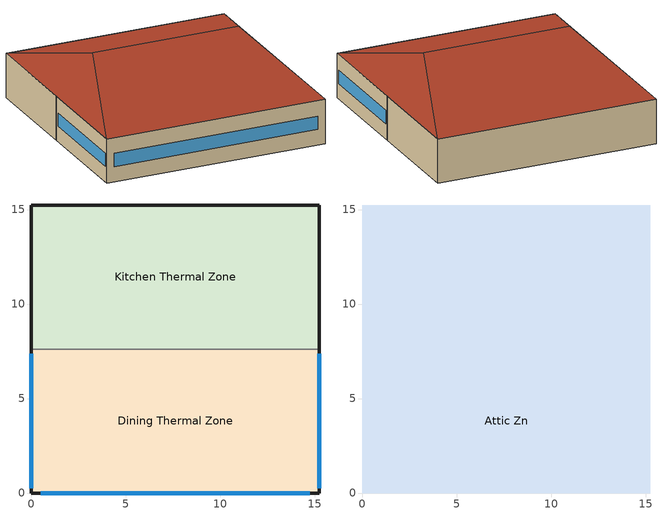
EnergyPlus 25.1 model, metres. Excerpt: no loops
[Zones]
Dining Thermal Zone
 floor ground (Dining_Floor SlabOnOrBelowGradeF073): 15.24,7.62 15.24,0 0,0 0,7.62 z0
 wall outside (MetalFrameWallU055): 0,7.62 0,0 15.24,0 15.24,7.62 z0:3.05
 wall to Kitchen Thermal Zone (MetalFrameWallInterior): 15.24,7.62 0,7.62 z0:3.05
 window (Base_AllCZ_FixedWindowU34): 15.24,0.25 15.24,7.37 / 0.51,0 14.74,0 / 0,7.37 0,0.25 z1.07:1.98
Kitchen Thermal Zone
 floor ground (Kitchen_Floor SlabOnOrBelowGradeF073): 15.24,15.24 15.24,7.62 0,7.62 0,15.24 z0
 wall outside (MetalFrameWallU055): 15.24,7.62 15.24,15.24 0,15.24 0,7.62 z0:3.05
Attic Zn
 floor to Dining Thermal Zone (TypicalPlenumFloorInterior): 15.24,7.62 15.24,0 0,0 0,7.62 z3.05
 floor to Kitchen Thermal Zone (TypicalPlenumFloorInterior): 15.24,15.24 15.24,7.62 0,7.62 0,15.24 z3.05
 roof outside (SteepNonresWoodFramingAndOtherRoofU028HiRefl): 12.7,7.62,5.59 15.24,0,3.05 15.24,15.24,3.05; 12.7,7.62,5.59 15.24,15.24,3.05 0,15.24,3.05 2.54,7.62,5.59; 2.54,7.62,5.59 0,0,3.05 15.24,0,3.05 12.7,7.62,5.59; 2.54,7.62,5.59 0,15.24,3.05 0,0,3.05
[Building]
QS Restaurant: North Axis {deg}=0; Terrain=Suburbs; Solar Distribution=FullExterior; Maximum Number of Warmup Days=50
[Site:Location]
LOS ANGELES USC: Latitude {deg}=0; Longitude {deg}=0; Time Zone {hr}=-8; Elevation {m}=54.5592
[Site:WaterMainsTemperature]
Calculation Method=Schedule; Temperature Schedule=WaterMainCZ09
[SizingPeriod:DesignDay] Day of Month=21; Dry-Bulb Temperature Range Modifier Type=DefaultMultipliers; Humidity Condition Type=Wetbulb; Barometric Pressure {Pa}=100663; Wind Speed {m/s}=0.6; Rain Indicator=No; Snow Indicator=No; Daylight Saving Time Indicator=No; Begin Environment Reset Mode=FullResetAtBeginEnvironment
Name | Month | Day Type | Maximum Dry-Bulb Temperature {C} | Daily Dry-Bulb Temperature Range {deltaC} | Wetbulb or DewPoint at Maximum Dry-Bulb {C} | Wind Direction {deg} | Solar Model Indicator | ASHRAE Clear Sky Optical Depth for Beam Irradiance (taub) | ASHRAE Clear Sky Optical Depth for Diffuse Irradiance (taud) | Sky Clearness
LOS ANGELES USC  August .4% Condns DB=>MCWB | 8 | SummerDesignDay | 33.7 | 9.6 | 21.2 | 260 | ASHRAETau | 0.383 | 2.433
LOS ANGELES USC  July .4% Condns DB=>MCWB | 7 | SummerDesignDay | 33.8 | 9.2 | 22.1 | 260 | ASHRAETau | 0.402 | 2.401
LOS ANGELES USC  June .4% Condns DB=>MCWB | 6 | SummerDesignDay | 32.3 | 8.2 | 20.7 | 260 | ASHRAETau | 0.405 | 2.324
LOS ANGELES USC  November .4% Condns DB=>MCWB | 11 | SummerDesignDay | 31.9 | 10.4 | 15.4 | 260 | ASHRAETau | 0.325 | 2.558
LOS ANGELES USC  October .4% Condns DB=>MCWB | 10 | SummerDesignDay | 35.2 | 9.9 | 16.8 | 260 | ASHRAETau | 0.38 | 2.397
LOS ANGELES USC  September .4% Condns DB=>MCWB | 9 | SummerDesignDay | 36.3 | 9.8 | 20.1 | 260 | ASHRAETau | 0.369 | 2.465
LOS ANGELES USC Ann Htg 99.6% Condns DB | 12 | WinterDesignDay | 6.2 | 0 | 6.2 | 20 | ASHRAEClearSky |  |  | 0
[Material]
Name | Roughness | Thickness {m} | Conductivity {W/m-K} | Density {kg/m3} | Specific Heat {J/kg-K} | Thermal Absorptance | Solar Absorptance | Visible Absorptance
Acoustic Tile - 3/4 in. | MediumRough | 0.01905 | 0.0576335 | 288.332 | 795.492 | 0.9 | 0.7 | 0.8
Air - Metal Wall Framing - 16 or 24 in. OC; Air - Metal Wall Framing - 16 or 24 in. OC 1 | Smooth | 0.1397 | 1.22017 | 1.28148 | 1004.832 | 0.9 | 0.7 | 0.7
Compliance Insulation R0.02 | Smooth | 8.10768e-05 | 0.0230188 | 16.0185 | 1130.436 | 0.9 | 0.7 | 0.7
Compliance Insulation R1.41 | Smooth | 0.00571591 | 0.0230188 | 16.0185 | 1130.436 | 0.9 | 0.7 | 0.7
Compliance Insulation R14.60 | Smooth | 0.0591861 | 0.0230188 | 16.0185 | 1130.436 | 0.9 | 0.7 | 0.7
Compliance Insulation R34.93 | Smooth | 0.141601 | 0.0230188 | 16.0185 | 1130.436 | 0.9 | 0.7 | 0.8
Gypsum Board - 1/2 in. | Smooth | 0.0127 | 0.158656 | 640.739 | 1130.436 | 0.9 | 0.7 | 0.8
Gypsum Board - 5/8 in. | MediumRough | 0.016002 | 0.158656 | 640.739 | 1130.436 | 0.9 | 0.7 | 0.8
Metal Standing Seam - 1/16 in. | MediumRough | 0.0015875 | 2.21534 | 7820.53 | 502.416 | 0.8 | 0.75 | 0.8
Stucco - 7/8 in. | MediumRough | 0.022352 | 0.700948 | 1855.1 | 837.36 | 0.9 | 0.7 | 0.8
[WindowMaterial:SimpleGlazingSystem]
Base_AllCZ_FixedWindowU34 Material: U-Factor {W/m2-K}=1.93061; Solar Heat Gain Coefficient=0.22; Visible Transmittance=0.42
[Construction]
Base_AllCZ_FixedWindowU34: Base_AllCZ_FixedWindowU34 Material
MetalFrameWallInterior: Gypsum Board - 5/8 in., Air - Metal Wall Framing - 16 or 24 in. OC 1, Gypsum Board - 5/8 in.
MetalFrameWallU055: Stucco - 7/8 in., Compliance Insulation R14.60, Compliance Insulation R1.41, Compliance Insulation R0.02, Compliance Insulation R0.02, Air - Metal Wall Framing - 16 or 24 in. OC, Gypsum Board - 1/2 in.
SteepNonresWoodFramingAndOtherRoofU028HiRefl: Metal Standing Seam - 1/16 in., Compliance Insulation R34.93
TypicalPlenumFloorInterior: Acoustic Tile - 3/4 in.
[Construction:FfactorGroundFloor] F-Factor {W/m-K}=1.26344; Area {m2}=116.172; PerimeterExposed {m}=30.4855
Dining_Floor SlabOnOrBelowGradeF073; Kitchen_Floor SlabOnOrBelowGradeF073
[Zone] Multiplier=1; Part of Total Floor Area=Yes
Attic Zn; Dining Thermal Zone; Kitchen Thermal Zone
[ZoneInfiltration:DesignFlowRate] Design Flow Rate Calculation Method=Flow/ExteriorWallArea; Flow Rate per Exterior Surface Area {m3/s-m2}=0.00119482; Constant Term Coefficient=0; Temperature Term Coefficient=0; Velocity Term Coefficient=0.224052; Velocity Squared Term Coefficient=0; Density Basis=Outdoor
Name | Zone or ZoneList or Space or SpaceList | Schedule
Attic Space Space Infiltration Design Flow Rate 1 | Attic Zn | On
Dining Space Infiltration Design Flow Rate 1 | Dining Thermal Zone | RestaurantInfiltration
Kitchen Space Infiltration Design Flow Rate 1 | Kitchen Thermal Zone | RestaurantInfiltration
[People] Number of People Schedule=RestaurantOccupancy; Number of People Calculation Method=People/Area; Fraction Radiant=0.3
Name | Zone or ZoneList or Space or SpaceList | People per Floor Area {person/m2} | Sensible Heat Fraction | Activity Level Schedule
Dining People | Dining Thermal Zone | 0.355209 | 0.5 | Dining People Activity Level
Kitchen People | Kitchen Thermal Zone | 0.0322917 | 0.366667 | Kitchen People Activity Level
[Lights] Schedule=RestaurantLights; Design Level Calculation Method=Watts/Area; Return Air Fraction=0; Fraction Radiant=0.97; Fraction Replaceable=1
Name | Zone or ZoneList or Space or SpaceList | Watts per Floor Area {W/m2}
Dining Regulated Lights | Dining Thermal Zone | 4.84376
Kitchen Regulated Lights | Kitchen Thermal Zone | 10.2257
[ElectricEquipment] Design Level Calculation Method=Watts/Area; Fraction Latent=0
Name | Zone or ZoneList or Space or SpaceList | Schedule | Watts per Floor Area {W/m2} | Fraction Radiant | Fraction Lost
Dining Recepticle Loads | Dining Thermal Zone | RestaurantReceptacle | 5.38196 | 0.2 | 0
Dining Refrigeration Loads | Dining Thermal Zone | RestaurantRefrigeration | 2.69098 | 0 | 1
Kitchen Recepticle Loads | Kitchen Thermal Zone | RestaurantReceptacle | 16.1459 | 0.2 | 0
Kitchen Refrigeration Loads | Kitchen Thermal Zone | RestaurantRefrigeration | 12.0556 | 0 | 1
[Daylighting:Controls]
Dining Thermal Zone DaylightingControls: Zone or Space=Dining Thermal Zone; Lighting Control Type=Continuous; Minimum Input Power Fraction for Continuous or ContinuousOff Dimming Control=0.1; Minimum Light Output Fraction for Continuous or ContinuousOff Dimming Control=0.1; Number of Stepped Control Steps=1; Probability Lighting will be Reset When Needed in Manual Stepped Control=1; Glare Calculation Daylighting Reference Point=Daylighting Control 1; Glare Calculation Azimuth Angle of View Direction Clockwise from Zone y-Axis {deg}=-0; Daylighting Reference Point Name 1=Daylighting Control 1; Fraction of Lights Controlled by Reference Point 1=0.452234; Illuminance Setpoint at Reference Point 1 {lux}=187.5; Daylighting Reference Point Name 2=Daylighting Control 2; Fraction of Lights Controlled by Reference Point 2=0.317083; Illuminance Setpoint at Reference Point 2 {lux}=250
[GasEquipment]
Kitchen Gas Equipment Loads: Zone or ZoneList or Space or SpaceList=Kitchen Thermal Zone; Schedule=RestaurantGasEquip; Design Level Calculation Method=Watts/Area; Power per Floor Area {W/m2}=102.18; Fraction Latent=0; Fraction Radiant=0.15; Fraction Lost=0.85
[Schedule:Year]
RestaurantOccupancy: RestaurantOccupancyWk, 1, 1, 12, 31
Dining People Activity Level: Dining People Activity Level Week Rule - Jan1-Dec31, 1, 1, 12, 31
RestaurantLights: RestaurantLightsWk, 1, 1, 12, 31
RestaurantReceptacle: RestaurantReceptacleWk, 1, 1, 12, 31
RestaurantRefrigeration: RestaurantRefrigerationWk, 1, 1, 12, 31
Kitchen People Activity Level: Kitchen People Activity Level Week Rule - Jan1-Dec31, 1, 1, 12, 31
RestaurantGasEquip: RestaurantGasEquipWk, 1, 1, 12, 31
On: OnWk, 1, 1, 12, 31
RestaurantInfiltration: RestaurantInfiltrationWk, 1, 1, 12, 31
WaterMainCZ09: WaterMainCZ09JanWk, 1, 1, 1, 31, WaterMainCZ09FebWk, 2, 1, 2, 28, WaterMainCZ09MarWk, 3, 1, 3, 31, WaterMainCZ09AprWk, 4, 1, 4, 30, WaterMainCZ09MayWk, 5, 1, 5, 31, WaterMainCZ09JunWk, 6, 1, 6, 30, WaterMainCZ09JulWk, 7, 1, 7, 31, WaterMainCZ09AugWk, 8, 1, 8, 31, WaterMainCZ09SepWk, 9, 1, 9, 30, WaterMainCZ09OctWk, 10, 1, 10, 31, WaterMainCZ09NovWk, 11, 1, 11, 30, WaterMainCZ09DecWk, 12, 1, 12, 31
[Schedule:Week:Daily]
RestaurantOccupancyWk: RestaurantOccupancySun, RestaurantOccupancyWD, RestaurantOccupancyWD, RestaurantOccupancyWD, RestaurantOccupancyWD, RestaurantOccupancyWD, RestaurantOccupancySat, RestaurantOccupancySun, OnDay, OffDay, RestaurantOccupancySun, RestaurantOccupancySun
Dining People Activity Level Week Rule - Jan1-Dec31: Dining People Activity Level Default Day, Dining People Activity Level Default Day, Dining People Activity Level Default Day, Dining People Activity Level Default Day, Dining People Activity Level Default Day, Dining People Activity Level Default Day, Dining People Activity Level Default Day, Dining People Activity Level Default Day, Dining People Activity Level Default Day, Dining People Activity Level Default Day, Dining People Activity Level Default Day, Dining People Activity Level Default Day
RestaurantLightsWk: RestaurantLightsSun, RestaurantLightsWD, RestaurantLightsWD, RestaurantLightsWD, RestaurantLightsWD, RestaurantLightsWD, RestaurantLightsSat, RestaurantLightsSun, OnDay, OffDay, RestaurantLightsSun, RestaurantLightsSun
RestaurantReceptacleWk: RestaurantReceptacleSun, RestaurantReceptacleWD, RestaurantReceptacleWD, RestaurantReceptacleWD, RestaurantReceptacleWD, RestaurantReceptacleWD, RestaurantReceptacleSat, RestaurantReceptacleSun, OnDay, OffDay, RestaurantReceptacleSun, RestaurantReceptacleSun
RestaurantRefrigerationWk: RestaurantRefrigerationSun, RestaurantRefrigerationWD, RestaurantRefrigerationWD, RestaurantRefrigerationWD, RestaurantRefrigerationWD, RestaurantRefrigerationWD, RestaurantRefrigerationSat, RestaurantRefrigerationSun, RestaurantRefrigerationWD, RestaurantRefrigerationSun, RestaurantRefrigerationSun, RestaurantRefrigerationSun
Kitchen People Activity Level Week Rule - Jan1-Dec31: Kitchen People Activity Level Default Day, Kitchen People Activity Level Default Day, Kitchen People Activity Level Default Day, Kitchen People Activity Level Default Day, Kitchen People Activity Level Default Day, Kitchen People Activity Level Default Day, Kitchen People Activity Level Default Day, Kitchen People Activity Level Default Day, Kitchen People Activity Level Default Day, Kitchen People Activity Level Default Day, Kitchen People Activity Level Default Day, Kitchen People Activity Level Default Day
RestaurantGasEquipWk: RestaurantGasEquipSun, RestaurantGasEquipWD, RestaurantGasEquipWD, RestaurantGasEquipWD, RestaurantGasEquipWD, RestaurantGasEquipWD, RestaurantGasEquipSat, RestaurantGasEquipSun, OnDay, OffDay, RestaurantGasEquipSun, RestaurantGasEquipSun
OnWk: OnDay, OnDay, OnDay, OnDay, OnDay, OnDay, OnDay, OnDay, OnDay, OnDay, OnDay, OnDay
RestaurantInfiltrationWk: RestaurantInfiltrationSun, RestaurantInfiltrationWD, RestaurantInfiltrationWD, RestaurantInfiltrationWD, RestaurantInfiltrationWD, RestaurantInfiltrationWD, RestaurantInfiltrationSat, RestaurantInfiltrationSun, RestaurantInfiltrationWD, RestaurantInfiltrationWD, RestaurantInfiltrationSun, RestaurantInfiltrationSun
WaterMainCZ09AprWk: WaterMainCZ09Apr, WaterMainCZ09Apr, WaterMainCZ09Apr, WaterMainCZ09Apr, WaterMainCZ09Apr, WaterMainCZ09Apr, WaterMainCZ09Apr, WaterMainCZ09Apr, WaterMainCZ09Apr, WaterMainCZ09Apr, WaterMainCZ09Apr, WaterMainCZ09Apr
WaterMainCZ09AugWk: WaterMainCZ09Aug, WaterMainCZ09Aug, WaterMainCZ09Aug, WaterMainCZ09Aug, WaterMainCZ09Aug, WaterMainCZ09Aug, WaterMainCZ09Aug, WaterMainCZ09Aug, WaterMainCZ09Aug, WaterMainCZ09Aug, WaterMainCZ09Aug, WaterMainCZ09Aug
WaterMainCZ09DecWk: WaterMainCZ09Dec, WaterMainCZ09Dec, WaterMainCZ09Dec, WaterMainCZ09Dec, WaterMainCZ09Dec, WaterMainCZ09Dec, WaterMainCZ09Dec, WaterMainCZ09Dec, WaterMainCZ09Dec, WaterMainCZ09Dec, WaterMainCZ09Dec, WaterMainCZ09Dec
WaterMainCZ09FebWk: WaterMainCZ09Feb, WaterMainCZ09Feb, WaterMainCZ09Feb, WaterMainCZ09Feb, WaterMainCZ09Feb, WaterMainCZ09Feb, WaterMainCZ09Feb, WaterMainCZ09Feb, WaterMainCZ09Feb, WaterMainCZ09Feb, WaterMainCZ09Feb, WaterMainCZ09Feb
WaterMainCZ09JanWk: WaterMainCZ09Jan, WaterMainCZ09Jan, WaterMainCZ09Jan, WaterMainCZ09Jan, WaterMainCZ09Jan, WaterMainCZ09Jan, WaterMainCZ09Jan, WaterMainCZ09Jan, WaterMainCZ09Jan, WaterMainCZ09Jan, WaterMainCZ09Jan, WaterMainCZ09Jan
WaterMainCZ09JulWk: WaterMainCZ09Jul, WaterMainCZ09Jul, WaterMainCZ09Jul, WaterMainCZ09Jul, WaterMainCZ09Jul, WaterMainCZ09Jul, WaterMainCZ09Jul, WaterMainCZ09Jul, WaterMainCZ09Jul, WaterMainCZ09Jul, WaterMainCZ09Jul, WaterMainCZ09Jul
WaterMainCZ09JunWk: WaterMainCZ09Jun, WaterMainCZ09Jun, WaterMainCZ09Jun, WaterMainCZ09Jun, WaterMainCZ09Jun, WaterMainCZ09Jun, WaterMainCZ09Jun, WaterMainCZ09Jun, WaterMainCZ09Jun, WaterMainCZ09Jun, WaterMainCZ09Jun, WaterMainCZ09Jun
WaterMainCZ09MarWk: WaterMainCZ09Mar, WaterMainCZ09Mar, WaterMainCZ09Mar, WaterMainCZ09Mar, WaterMainCZ09Mar, WaterMainCZ09Mar, WaterMainCZ09Mar, WaterMainCZ09Mar, WaterMainCZ09Mar, WaterMainCZ09Mar, WaterMainCZ09Mar, WaterMainCZ09Mar
WaterMainCZ09MayWk: WaterMainCZ09May, WaterMainCZ09May, WaterMainCZ09May, WaterMainCZ09May, WaterMainCZ09May, WaterMainCZ09May, WaterMainCZ09May, WaterMainCZ09May, WaterMainCZ09May, WaterMainCZ09May, WaterMainCZ09May, WaterMainCZ09May
WaterMainCZ09NovWk: WaterMainCZ09Nov, WaterMainCZ09Nov, WaterMainCZ09Nov, WaterMainCZ09Nov, WaterMainCZ09Nov, WaterMainCZ09Nov, WaterMainCZ09Nov, WaterMainCZ09Nov, WaterMainCZ09Nov, WaterMainCZ09Nov, WaterMainCZ09Nov, WaterMainCZ09Nov
WaterMainCZ09OctWk: WaterMainCZ09Oct, WaterMainCZ09Oct, WaterMainCZ09Oct, WaterMainCZ09Oct, WaterMainCZ09Oct, WaterMainCZ09Oct, WaterMainCZ09Oct, WaterMainCZ09Oct, WaterMainCZ09Oct, WaterMainCZ09Oct, WaterMainCZ09Oct, WaterMainCZ09Oct
WaterMainCZ09SepWk: WaterMainCZ09Sep, WaterMainCZ09Sep, WaterMainCZ09Sep, WaterMainCZ09Sep, WaterMainCZ09Sep, WaterMainCZ09Sep, WaterMainCZ09Sep, WaterMainCZ09Sep, WaterMainCZ09Sep, WaterMainCZ09Sep, WaterMainCZ09Sep, WaterMainCZ09Sep
[Schedule:Day:Interval]
RestaurantOccupancySun: No, 01:00, 0.2, 02:00, 0.2, 03:00, 0.05, 04:00, 0, 05:00, 0, 06:00, 0, 07:00, 0, 08:00, 0, 09:00, 0, 10:00, 0, 11:00, 0.1, 12:00, 0.2, 13:00, 0.25, 14:00, 0.25, 15:00, 0.15, 16:00, 0.2, 17:00, 0.25, 18:00, 0.35, 19:00, 0.55, 20:00, 0.65, 21:00, 0.7, 22:00, 0.35, 23:00, 0.2, 24:00, 0.2
RestaurantOccupancyWD: No, 01:00, 0.15, 02:00, 0.15, 03:00, 0.05, 04:00, 0, 05:00, 0, 06:00, 0, 07:00, 0, 08:00, 0.05, 09:00, 0.05, 10:00, 0.05, 11:00, 0.2, 12:00, 0.5, 13:00, 0.8, 14:00, 0.7, 15:00, 0.4, 16:00, 0.2, 17:00, 0.25, 18:00, 0.5, 19:00, 0.8, 20:00, 0.8, 21:00, 0.8, 22:00, 0.5, 23:00, 0.35, 24:00, 0.2
RestaurantOccupancySat: No, 01:00, 0.3, 02:00, 0.25, 03:00, 0.05, 04:00, 0, 05:00, 0, 06:00, 0, 07:00, 0, 08:00, 0, 09:00, 0, 10:00, 0.05, 11:00, 0.2, 12:00, 0.45, 13:00, 0.5, 14:00, 0.5, 15:00, 0.35, 16:00, 0.3, 17:00, 0.3, 18:00, 0.3, 19:00, 0.7, 20:00, 0.9, 21:00, 0.7, 22:00, 0.65, 23:00, 0.55, 24:00, 0.35
OnDay: No, 01:00, 1, 02:00, 1, 03:00, 1, 04:00, 1, 05:00, 1, 06:00, 1, 07:00, 1, 08:00, 1, 09:00, 1, 10:00, 1, 11:00, 1, 12:00, 1, 13:00, 1, 14:00, 1, 15:00, 1, 16:00, 1, 17:00, 1, 18:00, 1, 19:00, 1, 20:00, 1, 21:00, 1, 22:00, 1, 23:00, 1, 24:00, 1
OffDay: No, 01:00, 0, 02:00, 0, 03:00, 0, 04:00, 0, 05:00, 0, 06:00, 0, 07:00, 0, 08:00, 0, 09:00, 0, 10:00, 0, 11:00, 0, 12:00, 0, 13:00, 0, 14:00, 0, 15:00, 0, 16:00, 0, 17:00, 0, 18:00, 0, 19:00, 0, 20:00, 0, 21:00, 0, 22:00, 0, 23:00, 0, 24:00, 0
Dining People Activity Level Default Day: No, 24:00, 161.189
RestaurantLightsSun: No, 01:00, 0.2, 02:00, 0.15, 03:00, 0.15, 04:00, 0.15, 05:00, 0.15, 06:00, 0.15, 07:00, 0.3, 08:00, 0.3, 09:00, 0.45, 10:00, 0.45, 11:00, 0.65, 12:00, 0.65, 13:00, 0.65, 14:00, 0.65, 15:00, 0.65, 16:00, 0.65, 17:00, 0.55, 18:00, 0.55, 19:00, 0.55, 20:00, 0.55, 21:00, 0.55, 22:00, 0.55, 23:00, 0.45, 24:00, 0.3
RestaurantLightsWD: No, 01:00, 0.15, 02:00, 0.15, 03:00, 0.15, 04:00, 0.15, 05:00, 0.15, 06:00, 0.2, 07:00, 0.35, 08:00, 0.35, 09:00, 0.55, 10:00, 0.55, 11:00, 0.85, 12:00, 0.85, 13:00, 0.85, 14:00, 0.85, 15:00, 0.85, 16:00, 0.85, 17:00, 0.85, 18:00, 0.85, 19:00, 0.85, 20:00, 0.85, 21:00, 0.85, 22:00, 0.85, 23:00, 0.45, 24:00, 0.3
RestaurantLightsSat: No, 01:00, 0.2, 02:00, 0.15, 03:00, 0.15, 04:00, 0.15, 05:00, 0.15, 06:00, 0.15, 07:00, 0.3, 08:00, 0.3, 09:00, 0.55, 10:00, 0.55, 11:00, 0.75, 12:00, 0.75, 13:00, 0.75, 14:00, 0.75, 15:00, 0.75, 16:00, 0.75, 17:00, 0.75, 18:00, 0.85, 19:00, 0.85, 20:00, 0.85, 21:00, 0.85, 22:00, 0.85, 23:00, 0.45, 24:00, 0.3
RestaurantReceptacleSun: No, 01:00, 0.2, 02:00, 0.15, 03:00, 0.15, 04:00, 0.15, 05:00, 0.15, 06:00, 0.15, 07:00, 0.3, 08:00, 0.3, 09:00, 0.5, 10:00, 0.5, 11:00, 0.7, 12:00, 0.7, 13:00, 0.7, 14:00, 0.7, 15:00, 0.7, 16:00, 0.7, 17:00, 0.6, 18:00, 0.6, 19:00, 0.6, 20:00, 0.6, 21:00, 0.6, 22:00, 0.6, 23:00, 0.5, 24:00, 0.3
RestaurantReceptacleWD: No, 01:00, 0.15, 02:00, 0.15, 03:00, 0.15, 04:00, 0.15, 05:00, 0.15, 06:00, 0.2, 07:00, 0.4, 08:00, 0.4, 09:00, 0.6, 10:00, 0.6, 11:00, 0.9, 12:00, 0.9, 13:00, 0.9, 14:00, 0.9, 15:00, 0.9, 16:00, 0.9, 17:00, 0.9, 18:00, 0.9, 19:00, 0.9, 20:00, 0.9, 21:00, 0.9, 22:00, 0.9, 23:00, 0.5, 24:00, 0.3
RestaurantReceptacleSat: No, 01:00, 0.2, 02:00, 0.15, 03:00, 0.15, 04:00, 0.15, 05:00, 0.15, 06:00, 0.15, 07:00, 0.3, 08:00, 0.3, 09:00, 0.6, 10:00, 0.6, 11:00, 0.8, 12:00, 0.8, 13:00, 0.8, 14:00, 0.8, 15:00, 0.8, 16:00, 0.8, 17:00, 0.8, 18:00, 0.9, 19:00, 0.9, 20:00, 0.9, 21:00, 0.9, 22:00, 0.9, 23:00, 0.5, 24:00, 0.3
RestaurantRefrigerationSun; RestaurantRefrigerationWD; RestaurantRefrigerationSat: No, 01:00, 0.9, 02:00, 0.9, 03:00, 0.9, 04:00, 0.9, 05:00, 0.9, 06:00, 0.9, 07:00, 0.9, 08:00, 0.9, 09:00, 0.9, 10:00, 0.9, 11:00, 0.9, 12:00, 0.9, 13:00, 0.9, 14:00, 0.9, 15:00, 0.9, 16:00, 0.9, 17:00, 0.9, 18:00, 0.9, 19:00, 0.9, 20:00, 0.9, 21:00, 0.9, 22:00, 0.9, 23:00, 0.9, 24:00, 0.9
Kitchen People Activity Level Default Day: No, 24:00, 219.803
RestaurantGasEquipSun: No, 01:00, 0.5, 02:00, 0, 03:00, 0, 04:00, 0, 05:00, 0, 06:00, 0, 07:00, 0, 08:00, 0, 09:00, 0, 10:00, 0.5, 11:00, 0.9, 12:00, 0.9, 13:00, 0.9, 14:00, 0.9, 15:00, 0.75, 16:00, 0.75, 17:00, 0.75, 18:00, 0.9, 19:00, 0.9, 20:00, 0.9, 21:00, 0.9, 22:00, 0.75, 23:00, 0.5, 24:00, 0.5
RestaurantGasEquipWD: No, 01:00, 0.5, 02:00, 0, 03:00, 0, 04:00, 0, 05:00, 0, 06:00, 0, 07:00, 0, 08:00, 0.5, 09:00, 0.5, 10:00, 0.5, 11:00, 0.9, 12:00, 0.9, 13:00, 0.9, 14:00, 0.9, 15:00, 0.75, 16:00, 0.75, 17:00, 0.75, 18:00, 0.9, 19:00, 0.9, 20:00, 0.9, 21:00, 0.9, 22:00, 0.75, 23:00, 0.5, 24:00, 0.5
RestaurantGasEquipSat: No, 01:00, 0.5, 02:00, 0, 03:00, 0, 04:00, 0, 05:00, 0, 06:00, 0, 07:00, 0, 08:00, 0, 09:00, 0.5, 10:00, 0.5, 11:00, 0.9, 12:00, 0.9, 13:00, 0.9, 14:00, 0.9, 15:00, 0.75, 16:00, 0.75, 17:00, 0.75, 18:00, 0.9, 19:00, 0.9, 20:00, 0.9, 21:00, 0.9, 22:00, 0.75, 23:00, 0.75, 24:00, 0.5
RestaurantInfiltrationSat: No, 01:00, 0.25, 02:00, 0.25, 03:00, 0.25, 04:00, 1, 05:00, 1, 06:00, 1, 07:00, 1, 08:00, 1, 09:00, 0.25, 10:00, 0.25, 11:00, 0.25, 12:00, 0.25, 13:00, 0.25, 14:00, 0.25, 15:00, 0.25, 16:00, 0.25, 17:00, 0.25, 18:00, 0.25, 19:00, 0.25, 20:00, 0.25, 21:00, 0.25, 22:00, 0.25, 23:00, 0.25, 24:00, 0.25
RestaurantInfiltrationSun: No, 01:00, 0.25, 02:00, 0.25, 03:00, 0.25, 04:00, 1, 05:00, 1, 06:00, 1, 07:00, 1, 08:00, 1, 09:00, 1, 10:00, 0.25, 11:00, 0.25, 12:00, 0.25, 13:00, 0.25, 14:00, 0.25, 15:00, 0.25, 16:00, 0.25, 17:00, 0.25, 18:00, 0.25, 19:00, 0.25, 20:00, 0.25, 21:00, 0.25, 22:00, 0.25, 23:00, 0.25, 24:00, 0.25
RestaurantInfiltrationWD: No, 01:00, 0.25, 02:00, 0.25, 03:00, 0.25, 04:00, 1, 05:00, 1, 06:00, 1, 07:00, 0.25, 08:00, 0.25, 09:00, 0.25, 10:00, 0.25, 11:00, 0.25, 12:00, 0.25, 13:00, 0.25, 14:00, 0.25, 15:00, 0.25, 16:00, 0.25, 17:00, 0.25, 18:00, 0.25, 19:00, 0.25, 20:00, 0.25, 21:00, 0.25, 22:00, 0.25, 23:00, 0.25, 24:00, 0.25
WaterMainCZ09Apr: No, 01:00, 14.8333, 02:00, 14.8333, 03:00, 14.8333, 04:00, 14.8333, 05:00, 14.8333, 06:00, 14.8333, 07:00, 14.8333, 08:00, 14.8333, 09:00, 14.8333, 10:00, 14.8333, 11:00, 14.8333, 12:00, 14.8333, 13:00, 14.8333, 14:00, 14.8333, 15:00, 14.8333, 16:00, 14.8333, 17:00, 14.8333, 18:00, 14.8333, 19:00, 14.8333, 20:00, 14.8333, 21:00, 14.8333, 22:00, 14.8333, 23:00, 14.8333, 24:00, 14.8333
WaterMainCZ09Aug: No, 01:00, 17.7222, 02:00, 17.7222, 03:00, 17.7222, 04:00, 17.7222, 05:00, 17.7222, 06:00, 17.7222, 07:00, 17.7222, 08:00, 17.7222, 09:00, 17.7222, 10:00, 17.7222, 11:00, 17.7222, 12:00, 17.7222, 13:00, 17.7222, 14:00, 17.7222, 15:00, 17.7222, 16:00, 17.7222, 17:00, 17.7222, 18:00, 17.7222, 19:00, 17.7222, 20:00, 17.7222, 21:00, 17.7222, 22:00, 17.7222, 23:00, 17.7222, 24:00, 17.7222
WaterMainCZ09Dec: No, 01:00, 14.6111, 02:00, 14.6111, 03:00, 14.6111, 04:00, 14.6111, 05:00, 14.6111, 06:00, 14.6111, 07:00, 14.6111, 08:00, 14.6111, 09:00, 14.6111, 10:00, 14.6111, 11:00, 14.6111, 12:00, 14.6111, 13:00, 14.6111, 14:00, 14.6111, 15:00, 14.6111, 16:00, 14.6111, 17:00, 14.6111, 18:00, 14.6111, 19:00, 14.6111, 20:00, 14.6111, 21:00, 14.6111, 22:00, 14.6111, 23:00, 14.6111, 24:00, 14.6111
WaterMainCZ09Feb: No, 01:00, 14.2222, 02:00, 14.2222, 03:00, 14.2222, 04:00, 14.2222, 05:00, 14.2222, 06:00, 14.2222, 07:00, 14.2222, 08:00, 14.2222, 09:00, 14.2222, 10:00, 14.2222, 11:00, 14.2222, 12:00, 14.2222, 13:00, 14.2222, 14:00, 14.2222, 15:00, 14.2222, 16:00, 14.2222, 17:00, 14.2222, 18:00, 14.2222, 19:00, 14.2222, 20:00, 14.2222, 21:00, 14.2222, 22:00, 14.2222, 23:00, 14.2222, 24:00, 14.2222
WaterMainCZ09Jan: No, 01:00, 14.2778, 02:00, 14.2778, 03:00, 14.2778, 04:00, 14.2778, 05:00, 14.2778, 06:00, 14.2778, 07:00, 14.2778, 08:00, 14.2778, 09:00, 14.2778, 10:00, 14.2778, 11:00, 14.2778, 12:00, 14.2778, 13:00, 14.2778, 14:00, 14.2778, 15:00, 14.2778, 16:00, 14.2778, 17:00, 14.2778, 18:00, 14.2778, 19:00, 14.2778, 20:00, 14.2778, 21:00, 14.2778, 22:00, 14.2778, 23:00, 14.2778, 24:00, 14.2778
WaterMainCZ09Jul: No, 01:00, 16.8889, 02:00, 16.8889, 03:00, 16.8889, 04:00, 16.8889, 05:00, 16.8889, 06:00, 16.8889, 07:00, 16.8889, 08:00, 16.8889, 09:00, 16.8889, 10:00, 16.8889, 11:00, 16.8889, 12:00, 16.8889, 13:00, 16.8889, 14:00, 16.8889, 15:00, 16.8889, 16:00, 16.8889, 17:00, 16.8889, 18:00, 16.8889, 19:00, 16.8889, 20:00, 16.8889, 21:00, 16.8889, 22:00, 16.8889, 23:00, 16.8889, 24:00, 16.8889
WaterMainCZ09Jun: No, 01:00, 16.2222, 02:00, 16.2222, 03:00, 16.2222, 04:00, 16.2222, 05:00, 16.2222, 06:00, 16.2222, 07:00, 16.2222, 08:00, 16.2222, 09:00, 16.2222, 10:00, 16.2222, 11:00, 16.2222, 12:00, 16.2222, 13:00, 16.2222, 14:00, 16.2222, 15:00, 16.2222, 16:00, 16.2222, 17:00, 16.2222, 18:00, 16.2222, 19:00, 16.2222, 20:00, 16.2222, 21:00, 16.2222, 22:00, 16.2222, 23:00, 16.2222, 24:00, 16.2222
WaterMainCZ09Mar: No, 01:00, 14.4444, 02:00, 14.4444, 03:00, 14.4444, 04:00, 14.4444, 05:00, 14.4444, 06:00, 14.4444, 07:00, 14.4444, 08:00, 14.4444, 09:00, 14.4444, 10:00, 14.4444, 11:00, 14.4444, 12:00, 14.4444, 13:00, 14.4444, 14:00, 14.4444, 15:00, 14.4444, 16:00, 14.4444, 17:00, 14.4444, 18:00, 14.4444, 19:00, 14.4444, 20:00, 14.4444, 21:00, 14.4444, 22:00, 14.4444, 23:00, 14.4444, 24:00, 14.4444
WaterMainCZ09May: No, 01:00, 14.9444, 02:00, 14.9444, 03:00, 14.9444, 04:00, 14.9444, 05:00, 14.9444, 06:00, 14.9444, 07:00, 14.9444, 08:00, 14.9444, 09:00, 14.9444, 10:00, 14.9444, 11:00, 14.9444, 12:00, 14.9444, 13:00, 14.9444, 14:00, 14.9444, 15:00, 14.9444, 16:00, 14.9444, 17:00, 14.9444, 18:00, 14.9444, 19:00, 14.9444, 20:00, 14.9444, 21:00, 14.9444, 22:00, 14.9444, 23:00, 14.9444, 24:00, 14.9444
WaterMainCZ09Nov: No, 01:00, 16.2778, 02:00, 16.2778, 03:00, 16.2778, 04:00, 16.2778, 05:00, 16.2778, 06:00, 16.2778, 07:00, 16.2778, 08:00, 16.2778, 09:00, 16.2778, 10:00, 16.2778, 11:00, 16.2778, 12:00, 16.2778, 13:00, 16.2778, 14:00, 16.2778, 15:00, 16.2778, 16:00, 16.2778, 17:00, 16.2778, 18:00, 16.2778, 19:00, 16.2778, 20:00, 16.2778, 21:00, 16.2778, 22:00, 16.2778, 23:00, 16.2778, 24:00, 16.2778
WaterMainCZ09Oct: No, 01:00, 18, 02:00, 18, 03:00, 18, 04:00, 18, 05:00, 18, 06:00, 18, 07:00, 18, 08:00, 18, 09:00, 18, 10:00, 18, 11:00, 18, 12:00, 18, 13:00, 18, 14:00, 18, 15:00, 18, 16:00, 18, 17:00, 18, 18:00, 18, 19:00, 18, 20:00, 18, 21:00, 18, 22:00, 18, 23:00, 18, 24:00, 18
WaterMainCZ09Sep: No, 01:00, 18.0556, 02:00, 18.0556, 03:00, 18.0556, 04:00, 18.0556, 05:00, 18.0556, 06:00, 18.0556, 07:00, 18.0556, 08:00, 18.0556, 09:00, 18.0556, 10:00, 18.0556, 11:00, 18.0556, 12:00, 18.0556, 13:00, 18.0556, 14:00, 18.0556, 15:00, 18.0556, 16:00, 18.0556, 17:00, 18.0556, 18:00, 18.0556, 19:00, 18.0556, 20:00, 18.0556, 21:00, 18.0556, 22:00, 18.0556, 23:00, 18.0556, 24:00, 18.0556
